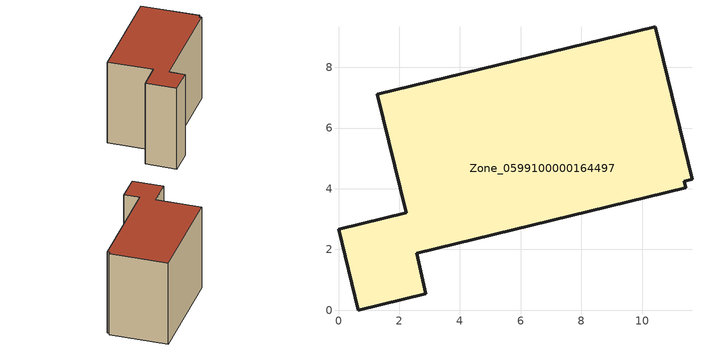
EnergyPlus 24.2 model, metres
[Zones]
Zone_0599100000164497
 floor ground (C_G): 2.57,1.88 2.88,0.55 0.65,0 0,2.67 2.23,3.22 1.28,7.11 10.43,9.34 11.65,4.32 11.39,4.25 11.44,4.03 z0
 wall outside (C_F): 2.88,0.55 2.57,1.88 11.44,4.03 11.39,4.25 11.65,4.32 10.43,9.34 1.28,7.11 2.23,3.22 0,2.67 0.65,0 2.88,0.55 z0:7.85
 roof outside (C_R): 11.65,4.32 10.43,9.34 1.28,7.11 2.23,3.22 0,2.67 0.65,0 2.88,0.55 2.57,1.88 11.44,4.03 11.39,4.25 z7.85
[BUILDING]
Pand.0599100000164497: North Axis=0; Terrain=City; Loads Convergence Tolerance Value=0.04; Temperature Convergence Tolerance Value=0.4; Solar Distribution=FullExterior; Maximum Number of Warmup Days=25; Minimum Number of Warmup Days=1
[Site:Location]
Rotterdam.The.Hague.AP_ZH_NLD Design_Conditions: Latitude=51.96; Longitude=4.45; Time Zone=1; Elevation=-4.5
[SITE:GROUNDTEMPERATURE:BUILDINGSURFACE]
18, 18, 18, 18, 18, 18, 18, 18, 18, 18, 18, 18
[MATERIAL] Thermal Absorptance=0.9; Solar Absorptance=0.7; Visible Absorptance=0.7
Name | Roughness | Thickness | Conductivity | Density | Specific Heat
G.TI.1975-1991 | MediumSmooth | 0.15 | 0.288461 | 540 | 1210
F.TI.1975-1991 | Rough | 0.3 | 0.230769 | 1920 | 840
R.TI.1975-1991 | MediumRough | 0.2 | 0.153846 | 1500 | 1000
[CONSTRUCTION]
C_G: G.TI.1975-1991
C_F: F.TI.1975-1991
C_R: R.TI.1975-1991
[ZONE]
Zone_0599100000164497: Type=1; Multiplier=1; Ceiling Height=Autocalculate; Volume=Autocalculate; Floor Area=autocalculate; Part of Total Floor Area=Yes
[ZONEINFILTRATION:DESIGNFLOWRATE]
Infil_Zone_0599100000164497: Zone or ZoneList or Space or SpaceList=Zone_0599100000164497; Schedule=AlwaysOn; Design Flow Rate Calculation Method=Flow/Area; Flow Rate per Floor Area=0.003; Constant Term Coefficient=1; Temperature Term Coefficient=0; Velocity Term Coefficient=0; Velocity Squared Term Coefficient=0
[HVACTEMPLATE:ZONE:IDEALLOADSAIRSYSTEM]
Zone_0599100000164497: Maximum Heating Supply Air Temperature=50; Minimum Cooling Supply Air Temperature=13; Maximum Heating Supply Air Humidity Ratio=0.0156; Minimum Cooling Supply Air Humidity Ratio=0.0077; Heating Limit=NoLimit; Cooling Limit=NoLimit; Dehumidification Control Type=ConstantSensibleHeatRatio; Cooling Sensible Heat Ratio=0.7; Dehumidification Setpoint=60; Humidification Control Type=None; Humidification Setpoint=30; Outdoor Air Method=None; Outdoor Air Flow Rate per Person=0.00944; Outdoor Air Flow Rate per Zone Floor Area=0; Outdoor Air Flow Rate per Zone=0; Demand Controlled Ventilation Type=None; Outdoor Air Economizer Type=NoEconomizer; Heat Recovery Type=None; Sensible Heat Recovery Effectiveness=0.7; Latent Heat Recovery Effectiveness=0.65
[ZONECONTROL:THERMOSTAT]
ThermostatControl_Zone_0599100000164497: Zone or ZoneList=Zone_0599100000164497; Control Type Schedule=DualSetpointControlType; Control 1=Thermostat_Zone_0599100000164497; Temperature Difference Between Cutout And Setpoint=0
[THERMOSTATSETPOINT:DUALSETPOINT]
Thermostat_Zone_0599100000164497: Heating Setpoint Temperature Schedule=HeatingSetpoint_Zone_0599100000164497; Cooling Setpoint Temperature Schedule=CoolingSetpoint_Zone_0599100000164497
[SCHEDULE:COMPACT]
HeatingSetpoint_Zone_0599100000164497: Through: 12/31, For: AllDays, Until: 24:00, 21
CoolingSetpoint_Zone_0599100000164497: Through: 12/31, For: AllDays, Until: 24:00, 24
DualSetpointControlType: Through: 12/31, For: AllDays, Until: 24:00, 4
AlwaysOn: Through: 12/31, For: AllDays, Until: 24:00, 1
